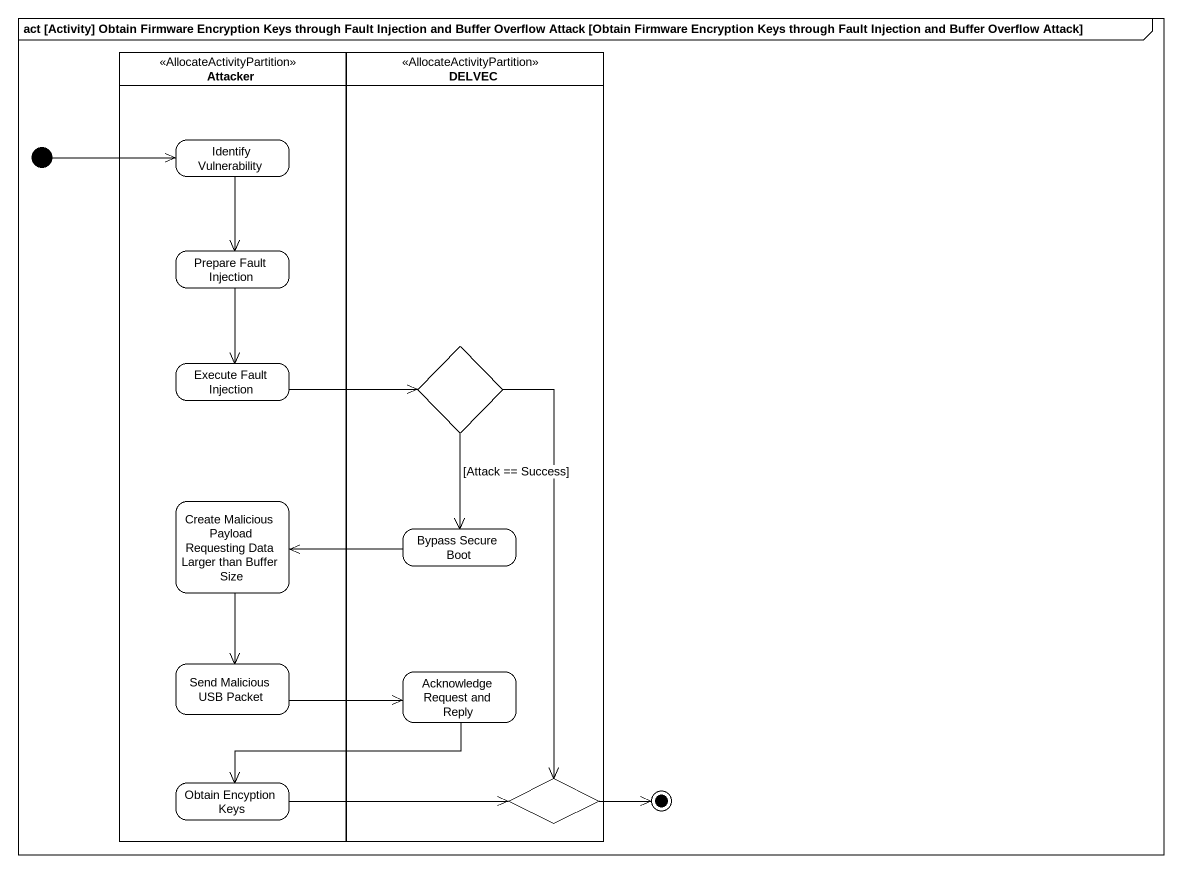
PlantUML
@startuml
mainframe act [Activity] Obtain Firmware Encryption Keys through Fault Injection and Buffer Overflow Attack [Obtain Firmware Encryption Keys through Fault Injection and Buffer Overflow Attack]
hide empty description
state Attacker <<AllocateActivityPartition>> {
  state "Identify Vulnerability" as Identify_Vulnerability
  state "Prepare Fault Injection" as Prepare_Fault_Injection
  state "Execute Fault Injection" as Execute_Fault_Injection
  state "Create Malicious Payload Requesting Data Larger than Buffer Size" as Create_Malicious_Payload
  state "Send Malicious USB Packet" as Send_Malicious_USB_Packet
  state "Obtain Encyption Keys" as Obtain_Encyption_Keys
}
state DELVEC <<AllocateActivityPartition>> {
  state choice1 <<choice>>
  state "Bypass Secure Boot" as Bypass_Secure_Boot
  state "Acknowledge Request and Reply" as Acknowledge_Request_and
  state choice2 <<choice>>
}
state initial1 <<start>>
state final1 <<end>>
initial1 -right-> Identify_Vulnerability
Identify_Vulnerability --> Prepare_Fault_Injection
Prepare_Fault_Injection --> Execute_Fault_Injection
Execute_Fault_Injection -right-> choice1
choice1 --> Bypass_Secure_Boot : [Attack == Success]
choice1 --> choice2
Create_Malicious_Payload --> Send_Malicious_USB_Packet
Bypass_Secure_Boot -left-> Create_Malicious_Payload
Send_Malicious_USB_Packet -right-> Acknowledge_Request_and
Acknowledge_Request_and -left-> Obtain_Encyption_Keys
choice2 -right-> final1
Obtain_Encyption_Keys -right-> choice2
@enduml
